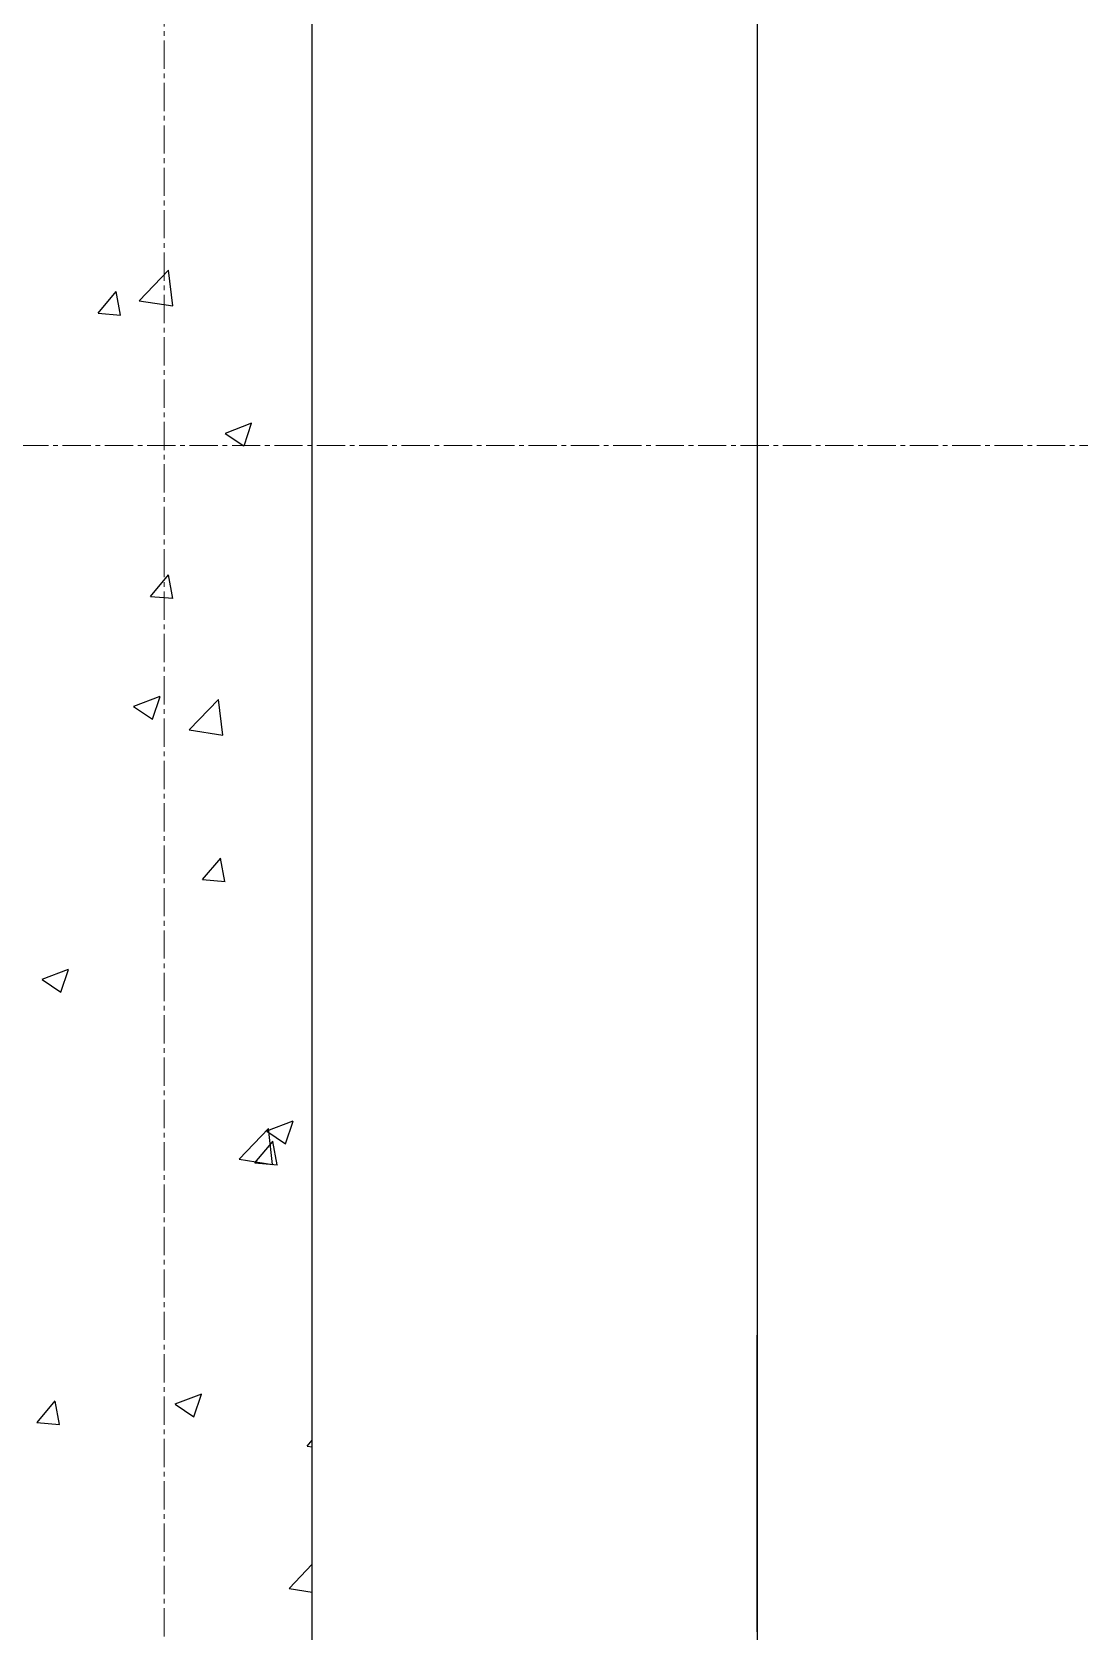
# Model space of a CAD drawing. Header units: millimetres. Extents: x -231292 to 573618, y -153144 to 564035.
# Drawn here: x 8814 to 9520, y 257166 to 258245 of the extents above; entities that cross this region are included whole.
import ezdxf

# ---------------------------------------------------------------- set-up
doc = ezdxf.new("R2010")
doc.units = ezdxf.units.MM
doc.linetypes.add('CENTER2', pattern=[28.575, 19.05, -3.175, 3.175, -3.175])
doc.layers.get('0').update_dxf_attribs({"color": 250})
for name, color, linetype, lineweight in [('АР_Стены ПЕНОблок', 250, 'Continuous', 20), ('АР_Штриховка', 250, 'Continuous', 0), ('РД_Оси_100', 250, 'Continuous', 0)]:
    doc.layers.add(name, color=color, linetype=linetype, lineweight=lineweight)
doc.layers.add('КР_Балки-0.5', color=60, linetype='Continuous', lineweight=50, plot=False)

# ---------------------------------------------------------------- blocks, each defined once
blk = doc.blocks.new('оси_рен')
at = {"layer": 'РД_Оси_100', "color": 251, "linetype": 'CENTER2', "true_color": 0x636466}
for p, q in [((1195652.916, 135558.25), (1195652.916, 223268.25)), ((1189697.958, 207313.25), (1241712.916, 207313.25))]:
    blk.add_line(p, q, dxfattribs=at)

msp = doc.modelspace()

# ---------------------------------------------------------------- linework, layer by layer
at = {"layer": 'АР_Стены ПЕНОблок', "color": 18, "linetype": 'Continuous', "lineweight": 25, "true_color": 0x000000}
msp.add_line((9003.243, 187666.253), (9003.243, 263866.253), dxfattribs=at)
at = {"layer": 'АР_Штриховка', "color": 18, "linetype": 'Continuous', "lineweight": 25, "true_color": 0x000000}
for p, q in [((8886.612, 258063.922), (8906.395, 258084.541)), ((8909.198, 258060.418), (8906.392, 258084.541)), ((8858.818, 258055.634), (8871.063, 258070.227)), ((8873.914, 258054.279), (8870.977, 258070.201)), ((8886.609, 258063.927), (8909.199, 258060.424)), ((8858.817, 258055.624), (8873.999, 258054.295)), ((8944.687, 257974.721), (8962.472, 257981.548)), ((8957.233, 257965.974), (8962.383, 257981.323)), ((8944.587, 257974.499), (8957.221, 257965.977)), ((8894.061, 257864.577), (8906.306, 257879.17)), ((8909.157, 257863.223), (8906.22, 257879.144)), ((8894.06, 257864.567), (8909.242, 257863.239)), ((8882.885, 257790.533), (8900.67, 257797.36)), ((8895.431, 257781.786), (8900.581, 257797.135)), ((8920.287, 257774.454), (8940.07, 257795.072)), ((8942.873, 257770.95), (8940.067, 257795.072)), ((8882.785, 257790.311), (8895.419, 257781.789)), ((8920.284, 257774.459), (8942.874, 257770.955)), ((8929.304, 257673.52), (8941.549, 257688.113)), ((8944.4, 257672.166), (8941.463, 257688.087)), ((8929.303, 257673.51), (8944.485, 257672.182)), ((8821.083, 257606.345), (8838.868, 257613.172)), ((8833.629, 257597.598), (8838.779, 257612.947)), ((8820.983, 257606.123), (8833.617, 257597.601)), ((8953.961, 257484.985), (8973.745, 257505.604)), ((8972.597, 257503.858), (8985.232, 257495.336)), ((8972.698, 257504.08), (8990.482, 257510.907)), ((8976.548, 257481.481), (8973.742, 257505.604)), ((8985.243, 257495.333), (8990.393, 257510.682)), ((8964.548, 257482.463), (8976.793, 257497.057)), ((8979.642, 257481.109), (8976.706, 257497.03)), ((8953.959, 257484.991), (8976.549, 257481.487)), ((8964.547, 257482.453), (8979.729, 257481.125)), ((8817.607, 257307.346), (8829.852, 257321.939)), ((8832.701, 257305.991), (8829.764, 257321.912)), ((8910.795, 257319.67), (8923.43, 257311.148)), ((8910.896, 257319.892), (8928.68, 257326.719)), ((8923.441, 257311.145), (8928.591, 257326.494)), ((8817.606, 257307.335), (8832.788, 257306.007)), ((8999.79, 257291.396), (9003.243, 257291.094)), ((8999.791, 257291.407), (9003.243, 257295.52)), ((8987.636, 257195.517), (9003.243, 257211.782)), ((8987.634, 257195.523), (9003.243, 257193.102))]:
    msp.add_line(p, q, dxfattribs=at)
at = {"layer": 'КР_Балки-0.5', "color": 18, "lineweight": 25, "ltscale": 200, "true_color": 0x000000}
for p, q in [((9303.244, 263866.253), (9303.244, 237366.253)), ((9303.244, 257166.253), (9303.244, 257366.253))]:
    msp.add_line(p, q, dxfattribs=at)

# ---------------------------------------------------------------- block references
at = {"rotation": 359.999868838025}
msp.add_blockref('оси_рен', (-1186750.035, 50655.808), dxfattribs=at)

doc.saveas('drawing.dxf')
